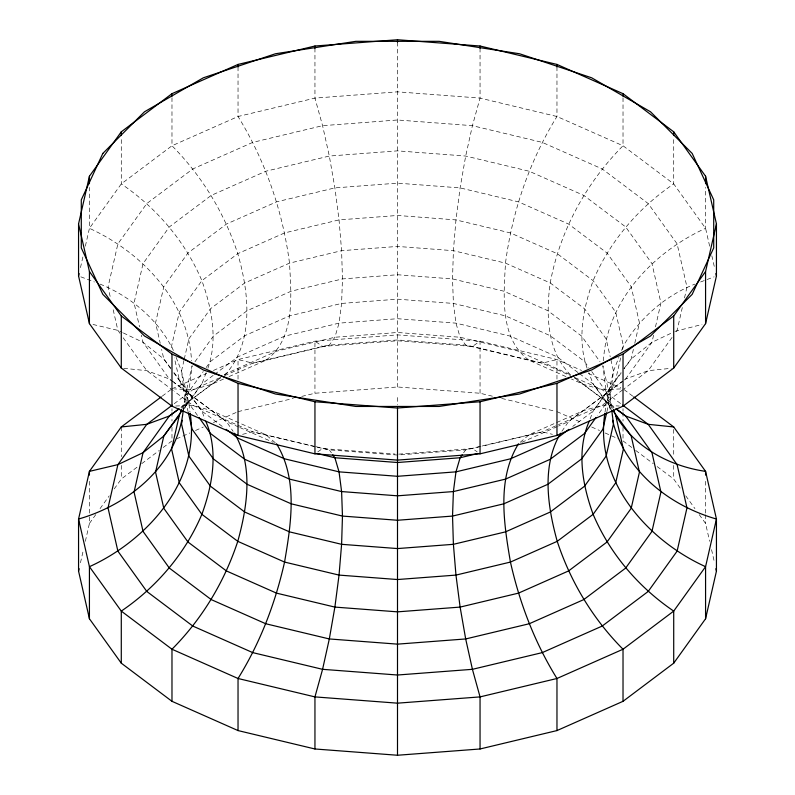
<?xml version="1.0" encoding="UTF-8"?>
<svg xmlns="http://www.w3.org/2000/svg" width="795" height="795" viewBox="0 0 795 795"><rect width="100%" height="100%" fill="white"/><g stroke="black" fill="none" stroke-linecap="round" stroke-linejoin="round"><path stroke-width="0.6" stroke-dasharray="3.98 2.98" d="M603.475 360.841C606.545 300.908 653.192 252.263 705.572 228.314L705.572 187.391M605.045 412.029L606.118 403.403L613.482 371.126L618.888 357.353M183.347 409.485L184.867 397.5L192.122 365.73L188.882 391.597L184.788 409.524M80.464 267.637L83.177 255.722M85.353 246.182L89.428 228.314L89.428 187.391M80.464 562.771L83.445 549.663M85.353 541.325L89.428 523.448L89.428 514.772M183.973 360.373L181.518 371.126L184.867 397.5L188.097 411.621M184.251 359.171L188.882 338.859L210.456 308.778L244.78 282.95L289.509 263.135L341.602 250.683L397.5 246.43L453.398 250.683L505.491 263.135L550.219 282.95L584.544 308.778L606.118 338.859L610.212 356.786M606.903 411.621L610.133 397.5L613.482 371.126L610.481 357.979M620.637 357.929L615.688 379.632L606.118 403.403L597.492 415.427M622.565 349.492L623.389 345.875C639.647 318.189 664.978 295.849 694.909 284.113M633.386 349.343L631.19 358.982L624.085 368.89M634.768 343.311L639.438 322.83L631.19 286.677L607.022 252.989L568.574 224.061L518.469 201.86L460.116 187.908L397.5 183.148L334.884 187.908L276.531 201.86L226.426 224.061L187.978 252.989L163.81 286.677L155.562 322.83L160.232 343.311M653.589 335.162L651.96 342.317L625.645 379.006L623.697 380.467L625.645 379.006L648.193 370.679L671.278 368.294M655.497 326.815L660.933 302.955L651.96 263.592L625.645 226.913L583.778 195.411L529.222 171.243L465.681 156.049L397.5 150.861L329.319 156.049L265.778 171.243L211.222 195.411L169.355 226.913L143.04 263.592L134.067 302.955L139.503 326.815M682.319 307.536L677.111 330.372L674.945 333.393M684.505 297.926L686.979 287.114L677.111 243.856L648.193 203.55L602.193 168.938L542.24 142.375L472.419 125.68L397.5 119.985L322.581 125.68L252.76 142.375L192.807 168.938L146.807 203.55L117.889 243.856L108.021 287.114L110.495 297.926M206.163 372.716L201.87 383.915L183.536 409.475M207.883 368.244C218.019 339.773 211.868 308.341 201.87 280.675C185.195 241.322 156.545 207.863 121.287 183.903L121.287 136.78M590.119 418.925L593.13 411.085L620.855 372.746M621.591 350.466L623.389 345.875L615.688 312.127L593.13 280.675L557.225 253.665L510.44 232.935L455.962 219.907L397.5 215.465L339.038 219.907L284.56 232.935L237.775 253.665L201.87 280.675L179.312 312.127L171.611 345.875L172.436 349.492M182.045 408.58L188.882 391.597L203.262 371.553M561.896 431.297L568.574 421.598L622.704 381.163M463.594 452.822L465.681 449.871L481.263 446.144M194.954 361.785L213.358 336.116L247.146 310.696L291.189 291.189L342.466 278.926L397.5 274.742L452.534 278.926L503.811 291.189L547.854 310.696L581.642 336.116L600.046 361.785M89.428 523.448L95.798 514.574M100.051 508.651L109.253 495.822M114.212 488.915L121.287 479.037L137.863 466.576M206.143 367.538L210.456 361.526L244.78 335.699L289.509 315.883L341.602 303.432L397.5 299.178L453.398 303.432L505.491 315.883L550.219 335.699L584.544 361.526L588.856 367.538M182.999 409.266L201.87 383.915L213.517 375.151M621.243 372.855L593.13 411.085L572.748 426.418M672.053 337.428L648.193 370.679L623.727 389.093M623.807 368.81L631.19 358.982L651.96 342.317L673.832 331.932M520.258 442.278L529.222 434.676L583.778 410.508L602.193 405.291L619.345 406.026M162.23 396.158L170.995 389.55M174.214 403.701L192.807 389.709L219.957 377.685M214.491 374.425L237.775 356.905L284.56 336.176L339.038 323.148L397.5 318.706L455.962 323.148L510.44 336.176L557.225 356.905L578.571 372.964M181.041 407.209L220.722 377.565M220.513 377.854L181.121 407.368M224.458 374.892L226.426 373.402L276.531 351.201L334.884 337.249L397.5 332.489L460.116 337.249L518.469 351.201L570.472 374.793M141.758 463.644L159.298 450.437M163.204 447.505L171.978 440.907M622.723 381.203L568.574 421.598L558.557 426.041M622.743 389.828L602.193 405.291L542.24 431.854L482.048 446.243M224.528 374.793L226.426 373.402C254.47 340.18 248.944 292.52 237.775 253.665C224.488 213.209 202.029 175.963 171.978 145.763L171.978 96.165M317.811 451.848L322.581 448.549L395.045 454.054M674.925 331.406L702.015 324.469M171.978 388.825L206.68 373.441M213.398 370.47L238.033 359.559L314.949 341.164L397.5 334.884L480.051 341.164L556.967 359.559L581.602 370.47M224.488 375.677L252.76 363.146L322.581 346.451L329.319 345.129L397.5 339.952L465.681 345.129L472.419 346.451L542.24 363.146L570.512 375.677M223.475 379.066L211.222 384.492L192.807 389.709L174.423 388.924M229.04 376.601L265.778 360.324L329.319 345.129L334.884 337.249L339.038 323.148L341.602 303.432L342.466 278.926L341.602 250.683L339.038 219.907L334.884 187.908L329.319 156.049L322.581 125.68L314.949 98.103L314.949 48.505M176.45 438.92L189.886 432.967M195.481 430.493L203.321 427.014M213.398 422.552L236.91 412.138M521.808 442.318L557.444 426.527M700.574 281.977L714.178 276.829M242.564 434.338L252.76 431.854L314.929 446.432M238.033 411.641L293.315 398.424M301.732 396.407L314.949 393.247L397.5 386.976L480.051 393.247L493.268 396.407M482.466 445.856L542.24 431.854L552.436 434.338M480.846 446.532L465.681 449.871L398.722 454.959M398.732 454.144L472.419 448.549L477.189 451.848M175.655 406.026L192.807 405.291L211.222 410.508L265.778 434.676L276.531 443.799M620.577 388.924L602.193 389.709L583.778 384.492L571.525 379.066M397.5 455.048L329.319 449.871L316.559 447.108M123.722 368.294L146.807 370.679L169.355 379.006L171.313 380.437M92.985 324.469L117.889 330.372L122.261 332.449M501.685 398.424L555.765 411.353M316.132 446.71L329.319 449.871L331.406 452.822M315.357 446.82L252.76 431.854L192.807 405.291L174.214 391.299M80.822 276.829L94.426 281.977M100.091 284.113C131.115 296.664 158.801 320.097 173.409 350.466M588.32 373.441L620.786 387.831M575.043 377.685L602.193 389.709L620.786 403.701M565.961 376.601L529.222 360.324L465.681 345.129L460.116 337.249L455.962 323.148L453.398 303.432L452.534 278.926L453.398 250.683L455.962 219.907L460.116 187.908L465.681 156.049L472.419 125.68L480.051 98.103L480.051 48.505M556.967 411.641L581.602 422.552M591.679 427.014L599.519 430.493M605.114 432.967L618.55 438.92M238.669 427.024L226.426 421.598L174.224 382.663M239.792 427.511L273.192 442.318M123.354 332.966L143.04 342.317L163.81 358.982L171.193 368.81M574.278 377.565L613.959 407.209M613.879 407.368L574.487 377.854M172.296 381.163L226.426 421.598L233.104 431.297M624.005 389.55L632.77 396.158M579.545 373.69L593.13 383.915L612.001 409.266M570.542 374.892C546.771 351.142 545.867 314.313 550.219 282.95C559.799 231.156 586.024 183.089 623.022 145.763L623.022 96.165M623.022 440.907L631.796 447.505M635.702 450.437L653.242 463.644M657.137 466.576L673.713 479.037L680.788 488.915M173.25 381.938L169.355 379.006L143.04 342.317L141.411 335.162M222.252 426.418L201.87 411.085L173.757 372.855M173.231 390.564L146.807 370.679L122.947 337.428M174.145 372.746L201.87 411.085L204.881 418.925M685.747 495.822L694.949 508.651M699.202 514.574L705.572 523.448L709.647 541.325M591.738 371.553L606.118 391.597L612.955 408.58M611.464 409.475L593.13 383.915L588.837 372.716M170.915 368.89L163.81 358.982L161.614 349.343M197.508 415.427L188.882 403.403L179.312 379.632L174.363 357.929M120.055 333.393L117.889 330.372L112.681 307.536M176.112 357.353L181.518 371.126L188.882 403.403L189.955 412.029M587.117 368.244C576.981 339.773 583.132 308.341 593.13 280.675C609.805 241.322 638.455 207.863 673.713 183.903L673.713 136.78M709.647 246.182L705.572 228.314L673.713 183.903L623.022 145.763L556.967 116.507L480.051 98.103L397.5 91.832L314.949 98.103L238.033 116.507L171.978 145.763L121.287 183.903L89.428 228.314C141.808 252.263 188.455 300.908 191.525 360.841M711.823 255.722L714.536 267.637M711.555 549.663L714.536 562.771M610.212 409.524L606.118 391.597L602.878 365.73L610.133 397.5L611.653 409.485M705.572 481.293L705.572 513.53M705.572 514.772L705.572 523.448M673.713 429.439L673.713 456.718M673.713 465.403L673.713 479.037M623.022 408.66L623.022 411.144M623.022 412.386L623.022 421.062M623.022 427.263L623.022 438.423M556.967 66.899L556.967 116.507C529.53 160.958 512.219 211.381 505.491 263.135C503.762 295.283 499.33 339.048 529.222 360.324L542.24 363.146L556.967 359.559L556.967 379.404M480.051 393.247L480.051 341.164L472.419 346.451L397.5 340.757L322.581 346.451L314.949 341.164L314.949 393.247M397.5 42.234L397.5 386.976M397.5 397.5L397.5 404.943M238.033 66.899L238.033 116.507C265.47 160.958 282.781 211.381 289.509 263.135C291.238 295.283 295.67 339.048 265.778 360.324L252.76 363.146L238.033 359.559L238.033 379.404M171.978 408.66L171.978 411.144M171.978 412.386L171.978 421.062M171.978 427.263L171.978 438.423M121.287 426.955L121.287 456.718M121.287 465.403L121.287 479.037M89.428 481.293L89.428 513.53"/><path stroke-width="1.19" d="M604.886 413.261C594.183 480.667 647.716 540.481 705.572 566.686L705.572 618.768L673.713 663.179L623.022 701.319L556.967 730.575L480.051 748.979L397.5 755.25L314.949 748.979L238.033 730.575L171.978 701.319L121.287 663.179L89.428 618.768L78.556 571.108L78.556 519.026L89.428 471.365L121.287 426.955L161.256 396.884M183.198 410.687C177.514 465.204 128.681 504.785 78.556 519.026L89.428 566.686L89.428 618.768M78.556 223.892L89.428 176.232L121.287 131.821L171.978 93.681L238.033 64.425L314.949 46.021L397.5 39.75L480.051 46.021L556.967 64.425L623.022 93.681L673.713 131.821L705.572 176.232L716.444 223.892L716.444 275.974L705.572 323.635L673.713 368.045L623.022 406.175L556.967 435.441L480.051 453.836L397.5 460.116L314.949 453.836L238.033 435.441L171.978 406.175L121.287 368.045L89.428 323.635L78.556 275.974L78.556 223.892L89.428 271.552L89.428 323.635M78.556 275.974L79.102 273.589M78.556 571.108L79.102 568.723M181.588 409.713L179.312 415.368L171.611 449.125L179.312 482.873L201.87 514.325L237.775 541.335L284.56 562.065L339.038 575.093L397.5 579.535L455.962 575.093L510.44 562.065L557.225 541.335L593.13 514.325L615.688 482.873L623.389 449.125L615.688 415.368L613.412 409.713M182.343 420.287L181.518 423.874L188.882 456.141L210.456 486.222L244.78 512.05L289.509 531.865L341.602 544.317L397.5 548.57L453.398 544.317L505.491 531.865L550.219 512.05L584.544 486.222L606.118 456.141L613.482 423.874L611.802 410.687M606.635 412.794L602.878 429.27L581.642 458.884L547.854 484.304L503.811 503.811L452.534 516.074L397.5 520.258L342.466 516.074L291.189 503.811L247.146 484.304L213.358 458.884L192.122 429.27L188.365 412.794M705.572 323.635L705.572 271.552L716.444 223.892M705.572 618.768L716.444 571.108L716.444 519.026L705.572 471.365L673.713 426.955L633.744 396.884M589.264 421.161C576.286 450.845 582.417 484.91 593.13 514.325C609.805 553.678 638.455 587.137 673.713 611.097L673.713 663.179M518.469 443.799C496.786 479.147 503.861 523.348 510.44 562.065C519.632 603.037 534.777 642.757 556.967 678.493L556.967 730.575M560.564 433.245C541.375 465.83 547.606 506.574 557.225 541.335C570.512 581.791 592.971 619.037 623.022 649.237L623.022 701.319M462.203 454.79L460.116 457.751L455.962 471.852L453.398 491.568L452.534 516.074L453.398 544.317L455.962 575.093L460.116 607.092L465.681 638.951L472.419 669.32L480.051 696.897L480.051 748.979M181.578 411.253L163.81 436.018L143.04 452.683L117.889 464.628L89.428 471.365L89.428 475.092M596.051 417.435L584.544 433.474L550.219 459.301L505.491 479.117L453.398 491.568L397.5 495.822L341.602 491.568L289.509 479.117L244.78 459.301L210.456 433.474L198.949 417.435M89.428 271.552L121.287 315.963L171.978 354.093L238.033 383.359L314.949 401.753L397.5 408.024L480.051 401.753L556.967 383.359L623.022 354.093L673.713 315.963L705.572 271.552M179.312 415.368L163.81 436.018L155.562 472.17L163.81 508.323L187.978 542.011L226.426 570.939L276.531 593.14L334.884 607.092L397.5 611.852L460.116 607.092L518.469 593.14L568.574 570.939L607.022 542.011L631.19 508.323L639.438 472.17L631.19 436.018L613.422 411.253M172.257 405.172L146.807 424.321L117.889 464.628L108.021 507.886L117.889 551.144L146.807 591.45L192.807 626.062L252.76 652.625L322.581 669.32L397.5 675.015L472.419 669.32L542.24 652.625L602.193 626.062L648.193 591.45L677.111 551.144L686.979 507.886L677.111 464.628L648.193 424.321L622.743 405.172M178.12 409.405L169.355 415.994L146.807 424.321L121.287 426.955M568.872 429.34L557.225 438.095L510.44 458.824L455.962 471.852L397.5 476.294L339.038 471.852L284.56 458.824L237.775 438.095L226.128 429.34M179.153 408.809L169.355 415.994L143.04 452.683L134.067 492.045L143.04 531.408L169.355 568.087L211.222 599.589L265.778 623.757L329.319 638.951L397.5 644.139L465.681 638.951L529.222 623.757L583.778 599.589L625.645 568.087L651.96 531.408L660.933 492.045L651.96 452.683L625.645 415.994L616.88 409.405M477.984 453.478L460.116 457.751L397.5 462.511L334.884 457.751L317.016 453.478M673.713 426.955L648.193 424.321L625.645 415.994L615.847 408.809M615.688 415.368C634.589 447.416 669.479 466.109 705.572 471.365L705.572 475.092M332.797 454.79L334.884 457.751L339.038 471.852L341.602 491.568L342.466 516.074L341.602 544.317L339.038 575.093L334.884 607.092L329.319 638.951L322.581 669.32L314.949 696.897L314.949 748.979M234.436 433.245C253.625 465.83 247.394 506.574 237.775 541.335C224.488 581.791 202.029 619.037 171.978 649.237L171.978 701.319M276.531 443.799C298.214 479.147 291.139 523.348 284.56 562.065C275.368 603.037 260.223 642.757 238.033 678.493L238.033 730.575M205.736 421.161C218.714 450.845 212.583 484.91 201.87 514.325C185.195 553.678 156.545 587.137 121.287 611.097L121.287 663.179M715.898 273.589L716.444 275.974M715.898 568.723L716.444 571.108M612.657 420.287L613.482 423.874C626.758 472.001 669.817 505.7 716.444 519.026L705.572 566.686L673.713 611.097L623.022 649.237L556.967 678.493L480.051 696.897L397.5 703.168L314.949 696.897L238.033 678.493L171.978 649.237L121.287 611.097L89.428 566.686C147.284 540.481 200.817 480.667 190.114 413.261M705.572 176.232L705.572 183.675M673.713 131.821L673.713 135.538M673.713 315.963L673.713 368.045M623.022 93.681L623.022 96.165M623.022 354.093L623.022 406.175M556.967 64.425L556.967 66.899M556.967 383.359L556.967 435.441M480.051 46.021L480.051 48.505M480.051 401.753L480.051 453.836M397.5 39.75L397.5 42.234M397.5 408.024L397.5 460.116M397.5 460.375L397.5 755.25M314.949 46.021L314.949 48.505M314.949 401.753L314.949 453.836M238.033 64.425L238.033 66.899M238.033 383.359L238.033 435.441M171.978 93.681L171.978 96.165M171.978 354.093L171.978 406.175M121.287 131.821L121.287 135.538M121.287 315.963L121.287 368.045M89.428 176.232L89.428 183.675M102.833 153.425L81.289 199.853L81.289 247.921L102.833 294.359L144.471 335.987L203.341 369.973L275.448 394.012L355.872 406.454L439.128 406.454L519.552 394.012L591.659 369.973L650.529 335.987L692.167 294.359L713.711 247.921L713.711 199.853L692.167 153.425L650.529 111.797L591.659 77.801L519.552 53.762L439.128 41.33L355.872 41.33L275.448 53.762L203.341 77.801L144.471 111.797L102.833 153.425"/></g></svg>
